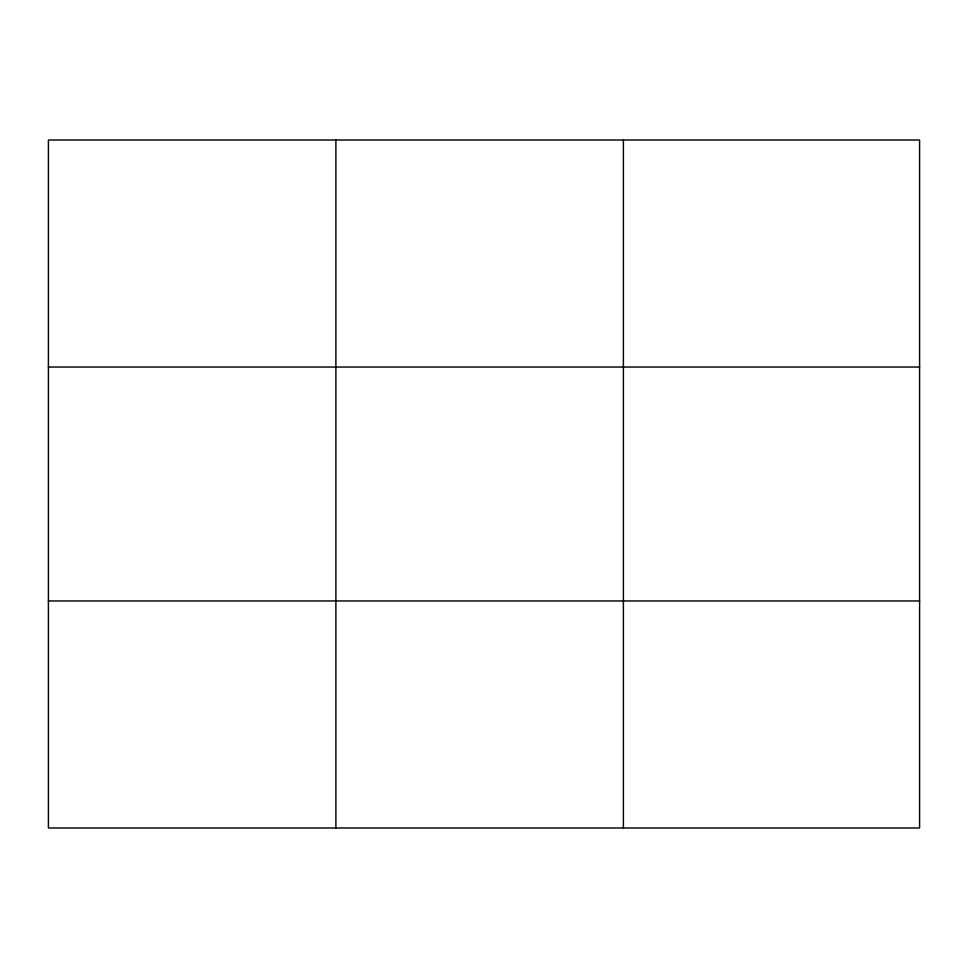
<?xml version="1.0" encoding="UTF-8"?>
<svg xmlns="http://www.w3.org/2000/svg" width="968" height="968" viewBox="0 0 968 968"><rect width="100%" height="100%" fill="white"/><g stroke="black" fill="none" stroke-linecap="round" stroke-linejoin="round"><path stroke-width="1.45" d="M335.896 140.009L335.896 827.991M623.392 140.009L623.392 827.991M919.6 600.959L919.6 827.991L48.4 827.991L48.4 140.009L919.6 140.009L919.6 600.959L48.4 600.959M48.4 367.041L919.6 367.041"/></g></svg>
